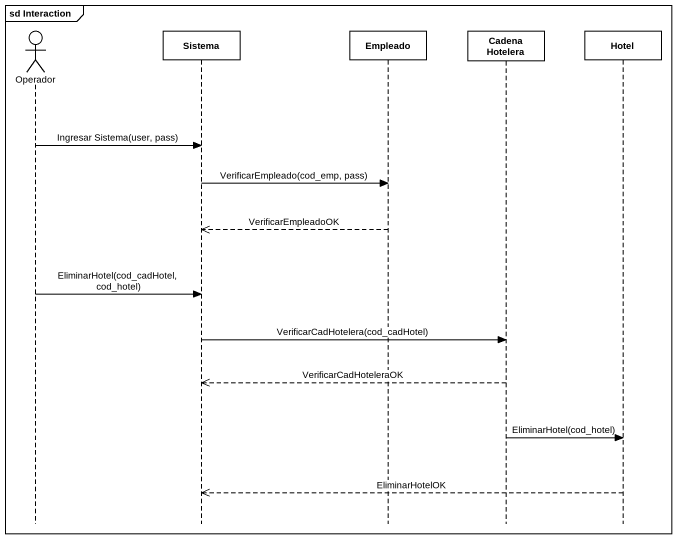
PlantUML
@startuml
mainframe sd Interaction
hide footbox
actor Operador
participant Sistema
participant Empleado
participant "Cadena Hotelera" as Cadena_Hotelera
participant Hotel

Operador -> Sistema : Ingresar Sistema(user, pass)
Sistema -> Empleado : VerificarEmpleado(cod_emp, pass)
Empleado -->> Sistema : VerificarEmpleadoOK
Operador -> Sistema : EliminarHotel(cod_cadHotel, cod_hotel)
Sistema -> Cadena_Hotelera : VerificarCadHotelera(cod_cadHotel)
Cadena_Hotelera -->> Sistema : VerificarCadHoteleraOK
Cadena_Hotelera -> Hotel : EliminarHotel(cod_hotel)
Hotel -->> Sistema : EliminarHotelOK
@enduml
